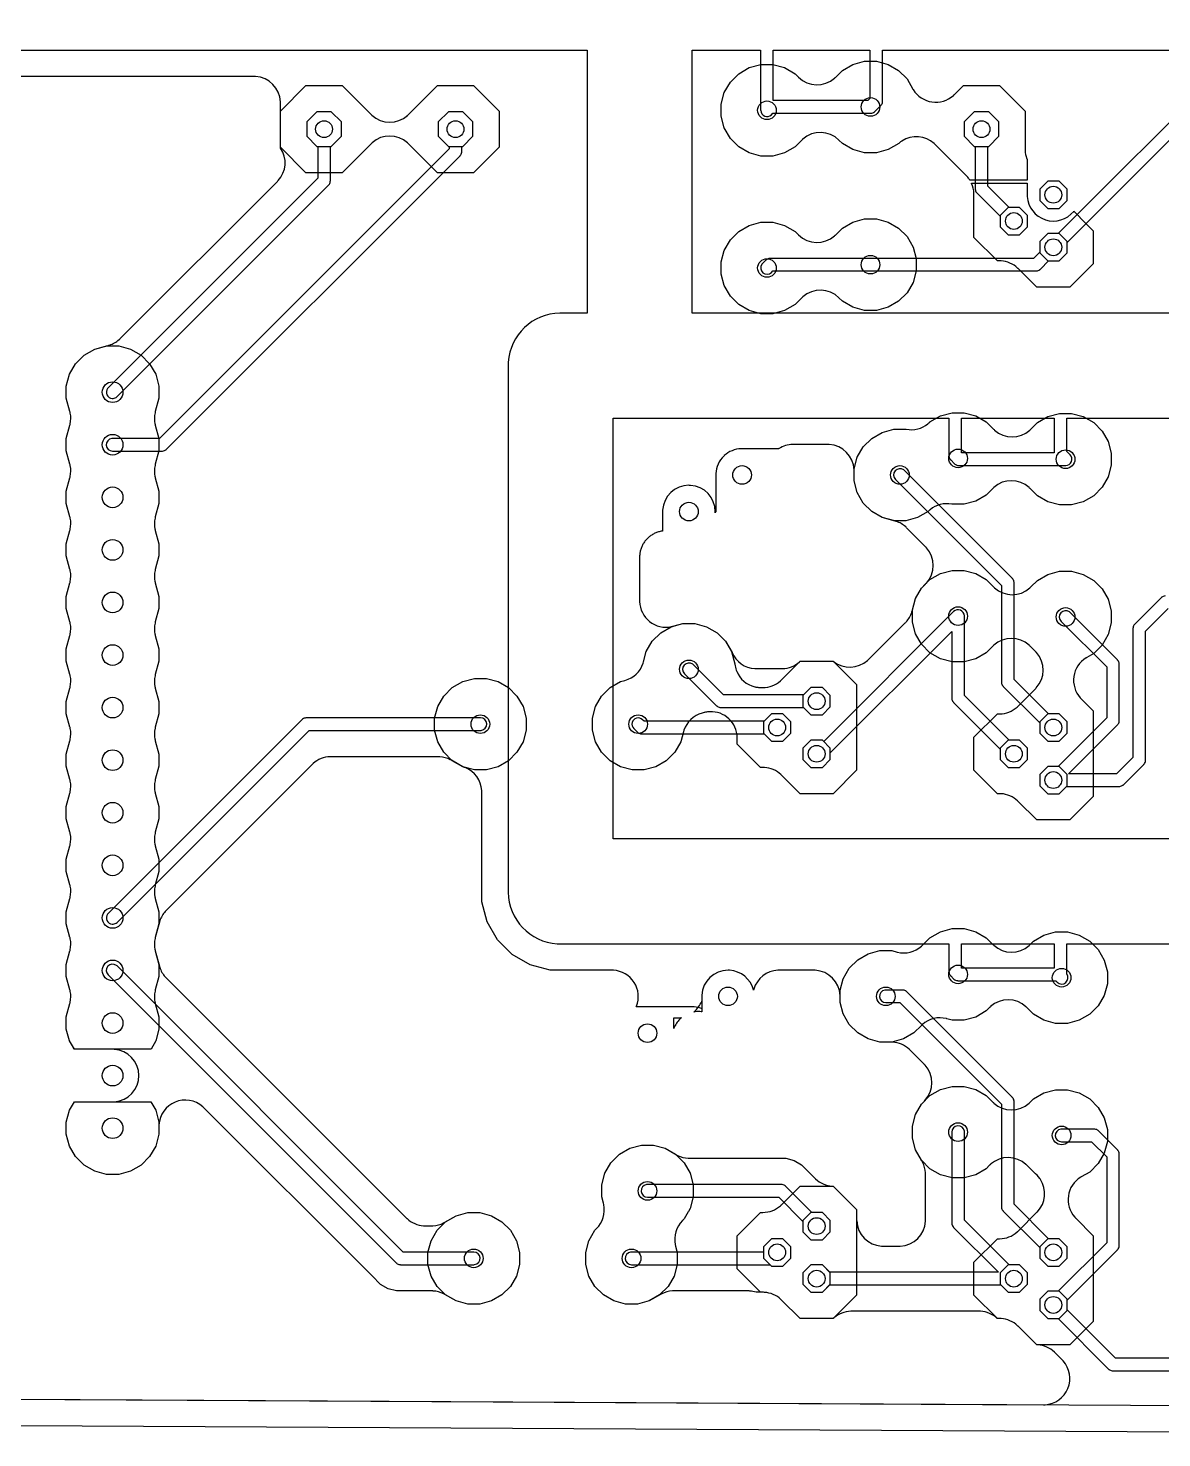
# Model space of a CAD drawing. Header units: millimetres. Extents: x 0 to 184, y -1 to 106.
# Drawn here: x 74.6 to 129.4, y -1 to 67.1 of the extents above; entities that cross this region are included whole.
import ezdxf

# ---------------------------------------------------------------- set-up
doc = ezdxf.new("R2010")
doc.units = ezdxf.units.MM

msp = doc.modelspace()

# ---------------------------------------------------------------- linework, layer by layer
at = {"layer": '16_copper'}
for points in [[(64.77, 66.04), (101.6, 66.04), (101.6, 53.34), (100.33, 53.34), (100.309, 53.339), (100.288, 53.34, 0.390218), (97.796, 50.968), (97.795, 50.94, 0.010987), (97.791, 50.828), (97.79, 50.8), (97.79, 25.4), (97.791, 25.379), (97.79, 25.358, 0.390218), (100.162, 22.866), (100.19, 22.865, 0.010987), (100.302, 22.861), (100.33, 22.86), (119.075, 22.86), (119.075, 21.53), (119.076, 21.518), (119.076, 21.506, 0.144215), (119.138, 21.345), (119.145, 21.337, 0.015626), (119.157, 21.323), (119.164, 21.314), (119.304, 21.174), (119.314, 21.167), (119.322, 21.158, 0.144213), (119.479, 21.088), (119.49, 21.087, 0.015609), (119.509, 21.086), (119.52, 21.085), (124.234, 21.085), (124.304, 21.014, 0.928408), (124.765, 21.411), (124.765, 22.86), (172.72, 22.86)], [(175.26, 53.34), (106.68, 53.34), (106.68, 66.04), (109.985, 66.04), (109.985, 63.14), (109.986, 63.129, 0.654877), (110.506, 62.924), (110.576, 62.995), (115.29, 62.995), (115.302, 62.996), (115.314, 62.996, 0.144215), (115.475, 63.058), (115.483, 63.065, 0.015626), (115.497, 63.077), (115.506, 63.084), (115.786, 63.364), (115.793, 63.374), (115.802, 63.382, 0.144213), (115.872, 63.539), (115.873, 63.55, 0.015609), (115.874, 63.569), (115.875, 63.58), (115.875, 66.04), (147.32, 66.04)], [(2.533, 1.256), (123.642, 0.598), (123.681, 0.6), (123.72, 0.6, 0.628682), (124.594, 2.716), (124.59, 2.72), (124.587, 2.724), (124.577, 2.735), (124.546, 2.766), (124.195, 3.118), (124.182, 3.13), (124.169, 3.143, 0.177209), (123.367, 3.488), (123.331, 3.489), (123.321, 3.489), (122.422, 4.388), (122.409, 4.4), (122.396, 4.413, 0.177209), (121.594, 4.758), (121.558, 4.759), (121.542, 4.759), (121.534, 4.759), (121.524, 4.76), (121.415, 4.76), (121.405, 4.769, 0.177209), (120.603, 5.113), (120.568, 5.114), (120.551, 5.115), (120.544, 5.115), (120.534, 5.115), (114.371, 5.115), (114.353, 5.115), (114.334, 5.115, 0.177209), (113.524, 4.791), (113.498, 4.767), (113.49, 4.76), (111.89, 4.76), (110.992, 5.658), (110.979, 5.67), (110.966, 5.683, 0.177209), (110.164, 6.028), (110.128, 6.029), (110.112, 6.029), (110.104, 6.029), (110.094, 6.03), (109.795, 6.03), (109.787, 6.032), (109.762, 6.041, 0.059966), (109.463, 6.093), (109.428, 6.094), (109.411, 6.095), (109.404, 6.095), (109.394, 6.095), (105.782, 6.095), (105.752, 6.094), (105.721, 6.094, 0.105623), (105.208, 5.958), (105.194, 5.95), (105.183, 5.945), (105.17, 5.937), (105.147, 5.925), (104.603, 5.611), (104.041, 5.46), (103.459, 5.46), (102.897, 5.611), (102.393, 5.902), (101.982, 6.313), (101.691, 6.817), (101.54, 7.379), (101.54, 7.961), (101.691, 8.523), (101.982, 9.027), (102.063, 9.108, 0.253331), (102.408, 10.267), (102.392, 10.335), (102.31, 10.639), (102.31, 11.221), (102.461, 11.783), (102.752, 12.287), (103.163, 12.698), (103.667, 12.989), (104.229, 13.14), (104.811, 13.14), (105.373, 12.989), (105.917, 12.675), (105.944, 12.661), (105.971, 12.646, 0.105623), (106.483, 12.507), (106.5, 12.506), (106.511, 12.505), (106.526, 12.506), (106.552, 12.505), (111.197, 12.505), (111.598, 12.397), (111.957, 12.19), (112.615, 11.532), (112.628, 11.52), (112.641, 11.507, 0.177209), (113.443, 11.162), (113.479, 11.161), (113.489, 11.161), (114.62, 10.03), (114.62, 9.535), (114.621, 9.508), (114.622, 9.48, 0.385926), (115.821, 8.267), (115.842, 8.266, 0.005348), (115.869, 8.265), (115.89, 8.265), (116.675, 8.265), (116.702, 8.266), (116.73, 8.266, 0.385926), (117.943, 9.465), (117.944, 9.486, 0.005351), (117.945, 9.514), (117.945, 9.535), (117.945, 11.738), (117.944, 11.768), (117.944, 11.799, 0.105623), (117.808, 12.312), (117.8, 12.326), (117.795, 12.337), (117.787, 12.35), (117.775, 12.373), (117.461, 12.917), (117.31, 13.479), (117.31, 14.061), (117.461, 14.623), (117.752, 15.127), (117.881, 15.256), (117.899, 15.276), (117.918, 15.295, 0.385927), (117.929, 17.002), (117.914, 17.017, 0.005315), (117.895, 17.037), (117.881, 17.052), (117.185, 17.748), (117.171, 17.761), (117.158, 17.774, 0.177209), (116.356, 18.118), (116.321, 18.119), (116.304, 18.12), (116.297, 18.12), (116.287, 18.12), (115.739, 18.12), (115.177, 18.271), (114.673, 18.562), (114.262, 18.973), (113.971, 19.477), (113.82, 20.039), (113.82, 20.32), (113.819, 20.347), (113.819, 20.374, 0.385926), (112.62, 21.588), (112.599, 21.589, 0.005348), (112.571, 21.589), (112.55, 21.59), (110.874, 21.59), (110.847, 21.589), (110.819, 21.589, 0.320706), (109.656, 20.679), (109.648, 20.653), (109.644, 20.636), (109.642, 20.628), (109.64, 20.638, 0.326618), (108.48, 21.588), (108.458, 21.589), (108.445, 21.59), (108.445, 21.59), (108.431, 21.589), (108.41, 21.59), (108.41, 21.59, 0.398264), (107.142, 20.39), (107.141, 20.368, 0.005348), (107.141, 20.341), (107.14, 20.32), (107.14, 19.743), (107.124, 19.749, 0.070271), (106.775, 19.818), (106.761, 19.818), (106.752, 19.819), (106.735, 19.819), (106.706, 19.82), (103.972, 19.82), (103.986, 19.851, 0.512438), (102.875, 21.588), (102.865, 21.588), (102.858, 21.589), (102.841, 21.589), (102.806, 21.59), (99.828, 21.59), (98.859, 21.85), (97.991, 22.351), (97.281, 23.061), (96.78, 23.929), (96.52, 24.898), (96.52, 30.199), (96.519, 30.238), (96.518, 30.277, 0.290543), (95.719, 31.379), (95.682, 31.392), (95.645, 31.406), (95.639, 31.408), (95.635, 31.409), (95.62, 31.413), (95.599, 31.42), (95.053, 31.735), (95.026, 31.749), (94.999, 31.764, 0.105623), (94.487, 31.903), (94.47, 31.904), (94.459, 31.905), (94.444, 31.904), (94.418, 31.905), (89.228, 31.905), (89.21, 31.905), (89.191, 31.905, 0.177209), (88.381, 31.581), (88.355, 31.557), (88.343, 31.545), (88.338, 31.54), (88.33, 31.533), (81.276, 24.479), (81.256, 24.457), (81.235, 24.435, 0.105623), (80.968, 23.977), (80.963, 23.961), (80.959, 23.95), (80.955, 23.935), (80.948, 23.91), (80.752, 23.179), (80.745, 23.149), (80.737, 23.12, 0.105623), (80.736, 22.589), (80.74, 22.573), (80.742, 22.561), (80.746, 22.546), (80.752, 22.521), (80.948, 21.79), (80.957, 21.761), (80.965, 21.732, 0.105623), (81.229, 21.271), (81.24, 21.259), (81.248, 21.25), (81.259, 21.239), (81.276, 21.221), (92.88, 9.617), (92.894, 9.604), (92.907, 9.591, 0.177209), (93.709, 9.247), (93.744, 9.246), (93.761, 9.245), (93.768, 9.245), (93.778, 9.245), (94.098, 9.245), (94.128, 9.246), (94.159, 9.246, 0.105623), (94.672, 9.382), (94.686, 9.39), (94.697, 9.395), (94.71, 9.403), (94.733, 9.415), (95.277, 9.729), (95.839, 9.88), (96.421, 9.88), (96.983, 9.729), (97.487, 9.438), (97.898, 9.027), (98.189, 8.523), (98.34, 7.961), (98.34, 7.379), (98.189, 6.817), (97.898, 6.313), (97.487, 5.902), (96.983, 5.611), (96.421, 5.46), (95.839, 5.46), (95.277, 5.611), (94.733, 5.925), (94.706, 5.939), (94.679, 5.954, 0.105623), (94.167, 6.093), (94.15, 6.094), (94.139, 6.095), (94.124, 6.094), (94.098, 6.095), (92.393, 6.095), (91.992, 6.203), (91.633, 6.41), (91.222, 6.821), (83.093, 14.95), (83.067, 14.974), (83.041, 14.999, 0.628681), (80.927, 14.121), (80.927, 14.111), (80.926, 14.104), (80.926, 14.087), (80.925, 14.052), (80.925, 13.666), (80.773, 13.097), (80.479, 12.588), (80.062, 12.171), (79.553, 11.877), (78.984, 11.725), (78.396, 11.725), (77.827, 11.877), (77.318, 12.171), (76.901, 12.588), (76.607, 13.097), (76.455, 13.666), (76.455, 14.254), (76.607, 14.823), (76.842, 15.23), (78.69, 15.23), (78.779, 15.233, 0.939415), (78.76, 17.768), (78.69, 17.77), (76.842, 17.77), (76.607, 18.177), (76.455, 18.746), (76.455, 19.334), (76.628, 19.981), (76.635, 20.011), (76.643, 20.04, 0.105623), (76.644, 20.571), (76.64, 20.587), (76.638, 20.599), (76.634, 20.613), (76.628, 20.639), (76.455, 21.286), (76.455, 21.874), (76.628, 22.521), (76.635, 22.551), (76.643, 22.58, 0.105623), (76.644, 23.111), (76.64, 23.127), (76.638, 23.139), (76.634, 23.153), (76.628, 23.179), (76.455, 23.826), (76.455, 24.414), (76.628, 25.061), (76.635, 25.091), (76.643, 25.12, 0.105623), (76.644, 25.651), (76.64, 25.667), (76.638, 25.679), (76.634, 25.693), (76.628, 25.719), (76.455, 26.366), (76.455, 26.954), (76.628, 27.601), (76.635, 27.631), (76.643, 27.66, 0.105623), (76.644, 28.191), (76.64, 28.207), (76.638, 28.219), (76.634, 28.233), (76.628, 28.259), (76.455, 28.906), (76.455, 29.494), (76.628, 30.141), (76.635, 30.171), (76.643, 30.2, 0.105623), (76.644, 30.731), (76.64, 30.747), (76.638, 30.759), (76.634, 30.773), (76.628, 30.799), (76.455, 31.446), (76.455, 32.034), (76.628, 32.681), (76.635, 32.711), (76.643, 32.74, 0.105623), (76.644, 33.271), (76.64, 33.287), (76.638, 33.299), (76.634, 33.313), (76.628, 33.339), (76.455, 33.986), (76.455, 34.574), (76.628, 35.221), (76.635, 35.251), (76.643, 35.28, 0.105623), (76.644, 35.811), (76.64, 35.827), (76.638, 35.839), (76.634, 35.853), (76.628, 35.879), (76.455, 36.526), (76.455, 37.114), (76.628, 37.761), (76.635, 37.791), (76.643, 37.82, 0.105623), (76.644, 38.351), (76.64, 38.367), (76.638, 38.379), (76.634, 38.393), (76.628, 38.419), (76.455, 39.066), (76.455, 39.654), (76.628, 40.301), (76.635, 40.331), (76.643, 40.36, 0.105623), (76.644, 40.891), (76.64, 40.907), (76.638, 40.919), (76.634, 40.933), (76.628, 40.959), (76.455, 41.606), (76.455, 42.194), (76.628, 42.841), (76.635, 42.871), (76.643, 42.9, 0.105623), (76.644, 43.431), (76.64, 43.447), (76.638, 43.459), (76.634, 43.473), (76.628, 43.499), (76.455, 44.146), (76.455, 44.734), (76.628, 45.381), (76.635, 45.411), (76.643, 45.44, 0.105623), (76.644, 45.971), (76.64, 45.987), (76.638, 45.999), (76.634, 46.013), (76.628, 46.039), (76.455, 46.686), (76.455, 47.274), (76.628, 47.921), (76.635, 47.951), (76.643, 47.98, 0.105623), (76.644, 48.511), (76.64, 48.527), (76.638, 48.539), (76.634, 48.553), (76.628, 48.579), (76.455, 49.226), (76.455, 49.814), (76.607, 50.383), (76.901, 50.892), (77.318, 51.309), (77.827, 51.603), (78.48, 51.778), (78.509, 51.787), (78.538, 51.795, 0.105623), (78.999, 52.059), (79.011, 52.07), (79.02, 52.078), (79.031, 52.089), (79.049, 52.106), (86.648, 59.705), (86.666, 59.725), (86.685, 59.744, 0.346146), (86.805, 61.31), (86.795, 61.324), (86.792, 61.328), (86.792, 63.5), (86.791, 63.527), (86.791, 63.554, 0.385926), (85.591, 64.768), (85.57, 64.769, 0.005348), (85.543, 64.769), (85.522, 64.77), (64.268, 64.77)], [(132.154, 64.986), (124.349, 57.18), (123.846, 57.18), (123.46, 56.794), (123.46, 56.291), (123.154, 55.985), (110.45, 55.985), (110.438, 55.984), (110.426, 55.984, 0.144215), (110.265, 55.922), (110.257, 55.915, 0.015626), (110.243, 55.903), (110.234, 55.896), (110.074, 55.736), (110.046, 55.703, 0.930833), (110.506, 55.304), (110.576, 55.375), (123.28, 55.375), (123.292, 55.376), (123.304, 55.376, 0.144215), (123.465, 55.438), (123.473, 55.445, 0.015626), (123.487, 55.457), (123.496, 55.464), (123.891, 55.86), (124.394, 55.86), (124.78, 56.246), (124.78, 56.749), (132.496, 64.465)], [(175.26, 27.94), (102.87, 27.94), (102.87, 48.26), (119.075, 48.26), (119.075, 46.46), (119.076, 46.448), (119.076, 46.436, 0.144215), (119.138, 46.275), (119.145, 46.267, 0.015626), (119.157, 46.253), (119.164, 46.244), (119.344, 46.064), (119.354, 46.057), (119.362, 46.048, 0.066912), (119.436, 46.002), (119.445, 45.998), (119.454, 45.994, 0.055529), (119.519, 45.978), (119.53, 45.977, 0.015609), (119.549, 45.976), (119.56, 45.975), (124.71, 45.975), (124.721, 45.976, 0.654877), (124.926, 46.496), (124.765, 46.656), (124.765, 48.26), (172.72, 48.26)], [(129.516, 39.674, 0.144215), (129.355, 39.612), (129.347, 39.605, 0.015626), (129.333, 39.593), (129.324, 39.586), (128.054, 38.316), (128.047, 38.306), (128.038, 38.298, 0.144213), (127.968, 38.141), (127.967, 38.13, 0.015609), (127.966, 38.111), (127.965, 38.1), (127.965, 31.876), (127.174, 31.085), (124.856, 31.085), (127.216, 33.444), (127.223, 33.454), (127.232, 33.462, 0.144213), (127.302, 33.619), (127.303, 33.63, 0.015609), (127.304, 33.649), (127.305, 33.66), (127.305, 36.37), (127.304, 36.382), (127.304, 36.394, 0.144215), (127.242, 36.555), (127.235, 36.563, 0.015626), (127.223, 36.577), (127.216, 36.586), (124.926, 38.876), (124.893, 38.904, 0.930833), (124.494, 38.444), (126.695, 36.244), (126.695, 33.786), (124.349, 31.44), (123.846, 31.44), (123.46, 31.054), (123.46, 30.506), (123.846, 30.12), (124.394, 30.12), (124.749, 30.475), (127.3, 30.475), (127.312, 30.476), (127.324, 30.476, 0.144215), (127.485, 30.538), (127.493, 30.545, 0.015626), (127.507, 30.557), (127.516, 30.564), (128.486, 31.534), (128.493, 31.544), (128.502, 31.552, 0.144213), (128.572, 31.709), (128.573, 31.72, 0.015609), (128.574, 31.739), (128.575, 31.75), (128.575, 37.974), (129.666, 39.065)], [(149.054, 2.845), (127.126, 2.845), (124.78, 5.191), (124.78, 5.649), (127.216, 8.084), (127.223, 8.094), (127.232, 8.102, 0.144213), (127.302, 8.259), (127.303, 8.27, 0.015609), (127.304, 8.289), (127.305, 8.3), (127.305, 12.7), (127.304, 12.712), (127.304, 12.724, 0.144215), (127.242, 12.885), (127.235, 12.893, 0.015626), (127.223, 12.907), (127.216, 12.916), (126.306, 13.826), (126.296, 13.833), (126.288, 13.842, 0.144213), (126.131, 13.912), (126.12, 13.913, 0.015609), (126.101, 13.914), (126.09, 13.915), (124.52, 13.915), (124.476, 13.912, 0.930834), (124.52, 13.305), (125.964, 13.305), (126.695, 12.574), (126.695, 8.426), (124.349, 6.08), (123.846, 6.08), (123.46, 5.694), (123.46, 5.146), (123.846, 4.76), (124.349, 4.76), (126.784, 2.324), (126.794, 2.317), (126.802, 2.308, 0.144213), (126.959, 2.238), (126.97, 2.237, 0.015609), (126.989, 2.236), (127, 2.235), (149.18, 2.235)]]:
    msp.add_lwpolyline(points, format="xyb", dxfattribs=at)
for points in [[(110.595, 63.605), (110.595, 66.04), (115.265, 66.04), (115.265, 63.706), (115.164, 63.605)], [(124.78, 58.786), (124.78, 59.334), (124.394, 59.72), (123.846, 59.72), (123.46, 59.334), (123.46, 58.786), (123.846, 58.4), (124.394, 58.4)], [(119.686, 46.585), (119.685, 46.586), (119.685, 48.26), (124.155, 48.26), (124.155, 46.585)], [(119.685, 21.695), (119.685, 22.86), (124.155, 22.86), (124.155, 21.695)]]:
    msp.add_lwpolyline(points, close=True, dxfattribs=at)
for points in [[(78.714, 49.216, 0.178544), (78.906, 49.304), (89.116, 59.514), (89.123, 59.524), (89.132, 59.532, 0.144213), (89.202, 59.689), (89.203, 59.7, 0.015609), (89.204, 59.719), (89.205, 59.73), (89.205, 61.392), (89.247, 61.392), (89.738, 61.883), (89.738, 62.577), (89.247, 63.068), (88.553, 63.068), (88.062, 62.577), (88.062, 61.883), (88.553, 61.392), (88.595, 61.392), (88.595, 59.856), (78.474, 49.736), (78.446, 49.703, 0.595495), (78.67, 49.216)], [(81.092, 46.676), (81.104, 46.676, 0.144215), (81.265, 46.738), (81.273, 46.745, 0.015626), (81.287, 46.757), (81.296, 46.764), (95.466, 60.934), (95.473, 60.944), (95.482, 60.952, 0.144213), (95.552, 61.109), (95.553, 61.12, 0.015609), (95.554, 61.139), (95.555, 61.15), (95.555, 61.392), (95.597, 61.392), (96.088, 61.883), (96.088, 62.577), (95.597, 63.068), (94.903, 63.068), (94.412, 62.577), (94.412, 61.883), (94.903, 61.392), (94.945, 61.392), (94.945, 61.276), (80.954, 47.285), (78.69, 47.285), (78.646, 47.282, 0.930834), (78.69, 46.675), (81.08, 46.675)], [(122.875, 57.516), (122.875, 58.064), (122.489, 58.45), (121.986, 58.45), (120.955, 59.481), (120.955, 61.392), (120.997, 61.392), (121.488, 61.883), (121.488, 62.577), (120.997, 63.068), (120.303, 63.068), (119.812, 62.577), (119.812, 61.883), (120.303, 61.392), (120.345, 61.392), (120.345, 59.355), (120.346, 59.343), (120.346, 59.331, 0.144215), (120.408, 59.17), (120.415, 59.162, 0.015626), (120.427, 59.148), (120.434, 59.139), (121.555, 58.019), (121.555, 57.516), (121.941, 57.13), (122.489, 57.13)], [(111.027, 36.165), (111.046, 36.165, 0.177209), (111.856, 36.489), (111.882, 36.513), (111.89, 36.52), (113.499, 36.52), (113.51, 36.511, 0.365909), (115.149, 36.559), (115.164, 36.573, 0.005348), (115.184, 36.592), (115.199, 36.607), (116.969, 38.377), (116.99, 38.399), (117.011, 38.421, 0.105623), (117.278, 38.879), (117.283, 38.895), (117.287, 38.906), (117.291, 38.921), (117.298, 38.946), (117.461, 39.553), (117.752, 40.057), (117.951, 40.256), (117.969, 40.276), (117.988, 40.295, 0.385926), (117.999, 42.002), (117.984, 42.017, 0.005347), (117.965, 42.037), (117.951, 42.052), (117.033, 42.969), (117.011, 42.99), (116.989, 43.011, 0.105623), (116.531, 43.278), (116.515, 43.283), (116.504, 43.287), (116.489, 43.291), (116.464, 43.298), (115.857, 43.461), (115.353, 43.752), (114.942, 44.163), (114.651, 44.667), (114.5, 45.229), (114.5, 45.72), (114.499, 45.747), (114.499, 45.774, 0.385926), (113.3, 46.988), (113.279, 46.989, 0.005348), (113.251, 46.989), (113.23, 46.99), (111.547, 46.99), (111.538, 46.99), (111.528, 46.99, 0.137494), (110.871, 46.795), (110.863, 46.79), (109.09, 46.79), (109.063, 46.789), (109.036, 46.789, 0.177205), (108.23, 46.454), (108.23, 46.454), (108.23, 46.454, 0.006832), (108.204, 46.43), (108.204, 46.43), (108.204, 46.43, 0.18826), (107.822, 45.589), (107.821, 45.568, 0.005348), (107.821, 45.541), (107.82, 45.52), (107.82, 43.747), (107.814, 43.738), (107.805, 43.722), (107.795, 43.707), (107.79, 43.697), (107.79, 43.75, 0.398257), (106.59, 45.018), (106.568, 45.019), (106.555, 45.019), (106.555, 45.019), (106.541, 45.019), (106.52, 45.02), (106.52, 45.02, 0.398264), (105.252, 43.819), (105.251, 43.798, 0.005348), (105.251, 43.771), (105.25, 43.75), (105.25, 42.809), (105.224, 42.805), (105.179, 42.799, 0.035215), (105.006, 42.754), (104.962, 42.737), (104.924, 42.723), (104.923, 42.723), (104.923, 42.723, 0.017418), (104.843, 42.686), (104.842, 42.686), (104.842, 42.686, 0.017418), (104.764, 42.644), (104.764, 42.643), (104.764, 42.643), (104.723, 42.617), (104.689, 42.596, 0.035215), (104.55, 42.484), (104.516, 42.45), (104.487, 42.422, 0.017541), (104.428, 42.355), (104.428, 42.355), (104.427, 42.355, 0.017418), (104.374, 42.284), (104.374, 42.284), (104.373, 42.284, 0.017418), (104.325, 42.21), (104.325, 42.209), (104.325, 42.209, 0.017541), (104.281, 42.132), (104.261, 42.089), (104.243, 42.052, 0.017541), (104.211, 41.969), (104.211, 41.968), (104.211, 41.968, 0.017418), (104.185, 41.883), (104.185, 41.883), (104.184, 41.883), (104.173, 41.836), (104.164, 41.797, 0.017541), (104.15, 41.709), (104.15, 41.708), (104.15, 41.708, 0.017541), (104.142, 41.619), (104.14, 41.55), (104.14, 39.435), (104.141, 39.42), (104.14, 39.405, 0.468913), (105.671, 38.192), (105.713, 38.202), (105.728, 38.206), (105.733, 38.207), (105.739, 38.208), (106.229, 38.34), (106.811, 38.34), (107.373, 38.189), (107.877, 37.898), (108.288, 37.487), (108.602, 36.944), (108.602, 36.943), (108.604, 36.938, 0.285922), (109.703, 36.167), (109.71, 36.167), (109.714, 36.166), (109.73, 36.166), (109.773, 36.165), (111.009, 36.165)], [(124.78, 33.046), (124.78, 33.594), (124.394, 33.98), (123.891, 33.98), (122.225, 35.646), (122.225, 40.31), (122.224, 40.322), (122.224, 40.334, 0.144215), (122.162, 40.495), (122.155, 40.503, 0.015626), (122.143, 40.517), (122.136, 40.526), (116.926, 45.736), (116.893, 45.764, 0.930833), (116.494, 45.304), (121.615, 40.184), (121.615, 35.52), (121.616, 35.508), (121.616, 35.496, 0.144215), (121.678, 35.335), (121.685, 35.327, 0.015626), (121.697, 35.313), (121.704, 35.304), (123.46, 33.549), (123.46, 33.046), (123.846, 32.66), (124.394, 32.66)], [(113.35, 31.776), (113.35, 32.099), (119.215, 37.964), (119.215, 34.745), (119.216, 34.733), (119.216, 34.721, 0.144215), (119.278, 34.56), (119.285, 34.552, 0.015626), (119.297, 34.538), (119.304, 34.529), (121.555, 32.279), (121.555, 31.776), (121.941, 31.39), (122.489, 31.39), (122.875, 31.776), (122.875, 32.324), (122.489, 32.71), (121.986, 32.71), (119.825, 34.871), (119.825, 38.7), (119.824, 38.711, 0.654877), (119.304, 38.916), (113.031, 32.642), (112.964, 32.71), (112.416, 32.71), (112.03, 32.324), (112.03, 31.776), (112.416, 31.39), (112.964, 31.39)], [(113.35, 34.316), (113.35, 34.864), (112.964, 35.25), (112.416, 35.25), (112.061, 34.895), (108.186, 34.895), (106.736, 36.346), (106.703, 36.374, 0.930833), (106.304, 35.914), (107.844, 34.374), (107.854, 34.367), (107.862, 34.358, 0.144213), (108.019, 34.288), (108.03, 34.287, 0.015609), (108.049, 34.286), (108.06, 34.285), (112.061, 34.285), (112.416, 33.93), (112.964, 33.93)], [(78.714, 23.816, 0.178544), (78.906, 23.904), (88.176, 33.175), (96.45, 33.175), (96.494, 33.178, 0.930834), (96.45, 33.785), (88.05, 33.785), (88.038, 33.784), (88.026, 33.784, 0.144215), (87.865, 33.722), (87.857, 33.715, 0.015626), (87.843, 33.703), (87.834, 33.696), (78.474, 24.336), (78.446, 24.303, 0.595495), (78.67, 23.816)], [(111.445, 33.046), (111.445, 33.594), (111.059, 33.98), (110.511, 33.98), (110.156, 33.625), (104.356, 33.625), (104.286, 33.696, 1), (103.854, 33.264), (104.014, 33.104), (104.024, 33.097), (104.032, 33.088, 0.144213), (104.189, 33.018), (104.2, 33.017, 0.015609), (104.219, 33.016), (104.23, 33.015), (110.156, 33.015), (110.511, 32.66), (111.059, 32.66)], [(96.174, 7.368, 0.930834), (96.13, 7.975), (92.726, 7.975), (78.906, 21.796), (78.873, 21.824, 0.930833), (78.474, 21.364), (92.384, 7.454), (92.394, 7.447), (92.402, 7.438, 0.144213), (92.559, 7.368), (92.57, 7.367, 0.015609), (92.589, 7.366), (92.6, 7.365), (96.13, 7.365)], [(124.78, 7.686), (124.78, 8.234), (124.394, 8.62), (123.891, 8.62), (122.225, 10.286), (122.225, 15.24), (122.224, 15.252), (122.224, 15.264, 0.144215), (122.162, 15.425), (122.155, 15.433, 0.015626), (122.143, 15.447), (122.136, 15.456), (117.046, 20.546), (117.036, 20.553), (117.028, 20.562, 0.144213), (116.871, 20.632), (116.86, 20.633, 0.015609), (116.841, 20.634), (116.83, 20.635), (116.03, 20.635), (115.986, 20.632, 0.930834), (116.03, 20.025), (116.704, 20.025), (121.615, 15.114), (121.615, 10.16), (121.616, 10.148), (121.616, 10.136, 0.144215), (121.678, 9.975), (121.685, 9.967, 0.015626), (121.697, 9.953), (121.704, 9.944), (123.46, 8.189), (123.46, 7.686), (123.846, 7.3), (124.394, 7.3)], [(113.319, 6.385), (121.586, 6.385), (121.941, 6.03), (122.489, 6.03), (122.875, 6.416), (122.875, 6.964), (122.489, 7.35), (121.986, 7.35), (119.825, 9.511), (119.825, 13.77), (119.822, 13.814, 0.930834), (119.215, 13.77), (119.215, 9.385), (119.216, 9.373), (119.216, 9.361, 0.144215), (119.278, 9.2), (119.285, 9.192, 0.015626), (119.297, 9.178), (119.304, 9.169), (121.479, 6.995), (113.319, 6.995), (112.964, 7.35), (112.416, 7.35), (112.03, 6.964), (112.03, 6.416), (112.416, 6.03), (112.964, 6.03)], [(113.35, 8.956), (113.35, 9.504), (112.964, 9.89), (112.461, 9.89), (111.206, 11.146), (111.196, 11.153), (111.188, 11.162, 0.144213), (111.031, 11.232), (111.02, 11.233, 0.015609), (111.001, 11.234), (110.99, 11.235), (104.52, 11.235), (104.476, 11.232, 0.930834), (104.52, 10.625), (110.864, 10.625), (112.03, 9.459), (112.03, 8.956), (112.416, 8.57), (112.964, 8.57)], [(111.445, 7.686), (111.445, 8.234), (111.059, 8.62), (110.511, 8.62), (110.125, 8.234), (110.125, 7.975), (103.75, 7.975), (103.706, 7.972, 0.930834), (103.75, 7.365), (110.446, 7.365), (110.511, 7.3), (111.059, 7.3)]]:
    msp.add_lwpolyline(points, format="xyb", close=True, dxfattribs=at)
at = {"layer": '1_copper'}
for points in [[(120.088, 59.766), (120.079, 59.779), (120.07, 59.795, 0.035092), (119.96, 59.935), (119.936, 59.961), (119.925, 59.974), (119.92, 59.979), (119.913, 59.986), (118.405, 61.494), (118.385, 61.512), (118.366, 61.531, 0.346146), (116.8, 61.651), (116.786, 61.641), (116.771, 61.631, 0.027754), (116.659, 61.541), (116.652, 61.535), (116.143, 61.241), (115.581, 61.09), (114.999, 61.09), (114.437, 61.241), (113.933, 61.532), (113.768, 61.697, 0.398266), (112.022, 61.745), (112.007, 61.73, 0.005347), (111.987, 61.711), (111.972, 61.697), (111.647, 61.372), (111.143, 61.081), (110.581, 60.93), (109.999, 60.93), (109.437, 61.081), (108.933, 61.372), (108.522, 61.783), (108.231, 62.287), (108.08, 62.849), (108.08, 63.431), (108.231, 63.993), (108.522, 64.497), (108.933, 64.908), (109.437, 65.199), (109.999, 65.35), (110.581, 65.35), (111.143, 65.199), (111.647, 64.908), (111.812, 64.743, 0.398265), (113.558, 64.695), (113.573, 64.71, 0.005349), (113.593, 64.729), (113.608, 64.743), (113.933, 65.068), (114.437, 65.359), (114.999, 65.51), (115.581, 65.51), (116.143, 65.359), (116.647, 65.068), (117.058, 64.657), (117.342, 64.165), (117.35, 64.152), (117.358, 64.139, 0.468914), (119.29, 63.854), (119.321, 63.884), (119.333, 63.894), (119.336, 63.897), (119.34, 63.902), (119.777, 64.338), (121.523, 64.338), (122.758, 63.103), (122.758, 61.244), (122.759, 61.217), (122.759, 61.19, 0.073708), (122.83, 60.825), (122.836, 60.808), (122.846, 60.783), (122.85, 60.772), (122.85, 60.411), (122.85, 60.411), (122.85, 59.766)], [(88.027, 60.122), (86.792, 61.357), (86.792, 63.103), (88.027, 64.338), (89.773, 64.338), (91.177, 62.934), (91.197, 62.916), (91.216, 62.897, 0.385926), (92.923, 62.887), (92.938, 62.901, 0.005348), (92.958, 62.92), (92.973, 62.934), (94.377, 64.338), (96.123, 64.338), (97.358, 63.103), (97.358, 61.357), (96.123, 60.122), (94.377, 60.122), (92.973, 61.526), (92.953, 61.544), (92.934, 61.563, 0.385926), (91.227, 61.573), (91.212, 61.559, 0.005348), (91.192, 61.54), (91.177, 61.526), (89.773, 60.122)], [(123.32, 54.59), (122.422, 55.488), (122.409, 55.5), (122.396, 55.513, 0.177209), (121.594, 55.858), (121.558, 55.859), (121.542, 55.859), (121.534, 55.859), (121.524, 55.86), (121.415, 55.86), (120.285, 56.99), (120.285, 59.088), (120.284, 59.106), (120.284, 59.125, 0.098276), (120.174, 59.607), (120.17, 59.614), (122.85, 59.614), (122.85, 59.06), (122.853, 58.971, 0.678748), (125.103, 58.255), (125.113, 58.269), (125.114, 58.267), (125.128, 58.251), (125.141, 58.234, 0.01754), (125.202, 58.168), (125.223, 58.148), (125.234, 58.136), (125.235, 58.136), (125.242, 58.13), (125.252, 58.12), (125.252, 58.12, 0.012915), (125.301, 58.077), (125.311, 58.07), (125.314, 58.068), (125.318, 58.062), (125.334, 58.042, 0.007033), (125.359, 58.014), (125.383, 57.988), (125.394, 57.976), (125.399, 57.971), (125.406, 57.964), (126.05, 57.32), (126.05, 55.72), (124.92, 54.59)], [(109.999, 53.31), (109.437, 53.461), (108.933, 53.752), (108.522, 54.163), (108.231, 54.667), (108.08, 55.229), (108.08, 55.811), (108.231, 56.373), (108.522, 56.877), (108.933, 57.288), (109.437, 57.579), (109.999, 57.73), (110.581, 57.73), (111.143, 57.579), (111.647, 57.288), (111.812, 57.123, 0.398265), (113.558, 57.075), (113.573, 57.09, 0.005349), (113.593, 57.109), (113.608, 57.123), (113.933, 57.448), (114.437, 57.739), (114.999, 57.89), (115.581, 57.89), (116.143, 57.739), (116.647, 57.448), (117.058, 57.037), (117.349, 56.533), (117.5, 55.971), (117.5, 55.389), (117.349, 54.827), (117.058, 54.323), (116.647, 53.912), (116.143, 53.621), (115.581, 53.47), (114.999, 53.47), (114.437, 53.621), (113.933, 53.912), (113.768, 54.077, 0.398266), (112.022, 54.125), (112.007, 54.11, 0.005347), (111.987, 54.091), (111.972, 54.077), (111.647, 53.752), (111.143, 53.461), (110.581, 53.31)], [(76.607, 18.177), (76.455, 18.746), (76.455, 19.334), (76.628, 19.981), (76.635, 20.011), (76.643, 20.04, 0.105623), (76.644, 20.571), (76.64, 20.587), (76.638, 20.599), (76.634, 20.613), (76.628, 20.639), (76.455, 21.286), (76.455, 21.874), (76.628, 22.521), (76.635, 22.551), (76.643, 22.58, 0.105623), (76.644, 23.111), (76.64, 23.127), (76.638, 23.139), (76.634, 23.153), (76.628, 23.179), (76.455, 23.826), (76.455, 24.414), (76.628, 25.061), (76.635, 25.091), (76.643, 25.12, 0.105623), (76.644, 25.651), (76.64, 25.667), (76.638, 25.679), (76.634, 25.693), (76.628, 25.719), (76.455, 26.366), (76.455, 26.954), (76.628, 27.601), (76.635, 27.631), (76.643, 27.66, 0.105623), (76.644, 28.191), (76.64, 28.207), (76.638, 28.219), (76.634, 28.233), (76.628, 28.259), (76.455, 28.906), (76.455, 29.494), (76.628, 30.141), (76.635, 30.171), (76.643, 30.2, 0.105623), (76.644, 30.731), (76.64, 30.747), (76.638, 30.759), (76.634, 30.773), (76.628, 30.799), (76.455, 31.446), (76.455, 32.034), (76.628, 32.681), (76.635, 32.711), (76.643, 32.74, 0.105623), (76.644, 33.271), (76.64, 33.287), (76.638, 33.299), (76.634, 33.313), (76.628, 33.339), (76.455, 33.986), (76.455, 34.574), (76.628, 35.221), (76.635, 35.251), (76.643, 35.28, 0.105623), (76.644, 35.811), (76.64, 35.827), (76.638, 35.839), (76.634, 35.853), (76.628, 35.879), (76.455, 36.526), (76.455, 37.114), (76.628, 37.761), (76.635, 37.791), (76.643, 37.82, 0.105623), (76.644, 38.351), (76.64, 38.367), (76.638, 38.379), (76.634, 38.393), (76.628, 38.419), (76.455, 39.066), (76.455, 39.654), (76.628, 40.301), (76.635, 40.331), (76.643, 40.36, 0.105623), (76.644, 40.891), (76.64, 40.907), (76.638, 40.919), (76.634, 40.933), (76.628, 40.959), (76.455, 41.606), (76.455, 42.194), (76.628, 42.841), (76.635, 42.871), (76.643, 42.9, 0.105623), (76.644, 43.431), (76.64, 43.447), (76.638, 43.459), (76.634, 43.473), (76.628, 43.499), (76.455, 44.146), (76.455, 44.734), (76.628, 45.381), (76.635, 45.411), (76.643, 45.44, 0.105623), (76.644, 45.971), (76.64, 45.987), (76.638, 45.999), (76.634, 46.013), (76.628, 46.039), (76.455, 46.686), (76.455, 47.274), (76.628, 47.921), (76.635, 47.951), (76.643, 47.98, 0.105623), (76.644, 48.511), (76.64, 48.527), (76.638, 48.539), (76.634, 48.553), (76.628, 48.579), (76.455, 49.226), (76.455, 49.814), (76.607, 50.383), (76.901, 50.892), (77.318, 51.309), (77.827, 51.603), (78.396, 51.755), (78.984, 51.755), (79.553, 51.603), (80.062, 51.309), (80.479, 50.892), (80.773, 50.383), (80.925, 49.814), (80.925, 49.226), (80.752, 48.579), (80.745, 48.549), (80.737, 48.52, 0.105623), (80.736, 47.989), (80.74, 47.973), (80.742, 47.961), (80.746, 47.947), (80.752, 47.921), (80.925, 47.274), (80.925, 46.686), (80.752, 46.039), (80.745, 46.009), (80.737, 45.98, 0.105623), (80.736, 45.449), (80.74, 45.433), (80.742, 45.421), (80.746, 45.407), (80.752, 45.381), (80.925, 44.734), (80.925, 44.146), (80.752, 43.499), (80.745, 43.469), (80.737, 43.44, 0.105623), (80.736, 42.909), (80.74, 42.893), (80.742, 42.881), (80.746, 42.867), (80.752, 42.841), (80.925, 42.194), (80.925, 41.606), (80.752, 40.959), (80.745, 40.929), (80.737, 40.9, 0.105623), (80.736, 40.369), (80.74, 40.353), (80.742, 40.341), (80.746, 40.327), (80.752, 40.301), (80.925, 39.654), (80.925, 39.066), (80.752, 38.419), (80.745, 38.389), (80.737, 38.36, 0.105623), (80.736, 37.829), (80.74, 37.813), (80.742, 37.801), (80.746, 37.787), (80.752, 37.761), (80.925, 37.114), (80.925, 36.526), (80.752, 35.879), (80.745, 35.849), (80.737, 35.82, 0.105623), (80.736, 35.289), (80.74, 35.273), (80.742, 35.261), (80.746, 35.247), (80.752, 35.221), (80.925, 34.574), (80.925, 33.986), (80.752, 33.339), (80.745, 33.309), (80.737, 33.28, 0.105623), (80.736, 32.749), (80.74, 32.733), (80.742, 32.721), (80.746, 32.707), (80.752, 32.681), (80.925, 32.034), (80.925, 31.446), (80.752, 30.799), (80.745, 30.769), (80.737, 30.74, 0.105623), (80.736, 30.209), (80.74, 30.193), (80.742, 30.181), (80.746, 30.167), (80.752, 30.141), (80.925, 29.494), (80.925, 28.906), (80.752, 28.259), (80.745, 28.229), (80.737, 28.2, 0.105623), (80.736, 27.669), (80.74, 27.653), (80.742, 27.641), (80.746, 27.627), (80.752, 27.601), (80.925, 26.954), (80.925, 26.366), (80.752, 25.719), (80.745, 25.689), (80.737, 25.66, 0.105623), (80.736, 25.129), (80.74, 25.113), (80.742, 25.101), (80.746, 25.087), (80.752, 25.061), (80.925, 24.414), (80.925, 23.826), (80.752, 23.179), (80.745, 23.149), (80.737, 23.12, 0.105623), (80.736, 22.589), (80.74, 22.573), (80.742, 22.561), (80.746, 22.547), (80.752, 22.521), (80.925, 21.874), (80.925, 21.286), (80.752, 20.639), (80.745, 20.609), (80.737, 20.58, 0.105623), (80.736, 20.049), (80.74, 20.032), (80.742, 20.021), (80.746, 20.007), (80.752, 19.981), (80.925, 19.334), (80.925, 18.746), (80.773, 18.177), (80.544, 17.78), (76.836, 17.78)], [(116.419, 43.31), (115.857, 43.461), (115.353, 43.752), (114.942, 44.163), (114.651, 44.667), (114.5, 45.229), (114.5, 45.811), (114.651, 46.373), (114.942, 46.877), (115.353, 47.288), (115.857, 47.579), (116.419, 47.73), (117.013, 47.73), (117.013, 47.73, 0.224159), (118.064, 47.998), (118.093, 48.022), (118.098, 48.026), (118.103, 48.031), (118.153, 48.078), (118.163, 48.088), (118.667, 48.379), (119.229, 48.53), (119.811, 48.53), (120.373, 48.379), (120.877, 48.088), (121.237, 47.728), (121.257, 47.71), (121.276, 47.691, 0.385926), (122.983, 47.68), (122.998, 47.695, 0.005347), (123.018, 47.714), (123.033, 47.728), (123.353, 48.048), (123.857, 48.339), (124.419, 48.49), (125.001, 48.49), (125.563, 48.339), (126.067, 48.048), (126.478, 47.637), (126.769, 47.133), (126.92, 46.571), (126.92, 45.989), (126.769, 45.427), (126.478, 44.923), (126.067, 44.512), (125.563, 44.221), (125.001, 44.07), (124.419, 44.07), (123.857, 44.221), (123.353, 44.512), (122.993, 44.872), (122.973, 44.89), (122.954, 44.909, 0.385926), (121.247, 44.92), (121.232, 44.905, 0.005347), (121.212, 44.886), (121.197, 44.872), (120.877, 44.552), (120.373, 44.261), (119.811, 44.11), (119.217, 44.11), (119.217, 44.11, 0.224179), (118.166, 43.842), (118.137, 43.818), (118.132, 43.814), (118.127, 43.809), (118.077, 43.762), (118.067, 43.752), (117.563, 43.461), (117.001, 43.31)], [(123.32, 28.85), (122.422, 29.748), (122.409, 29.76), (122.396, 29.773, 0.177209), (121.594, 30.118), (121.558, 30.119), (121.542, 30.119), (121.534, 30.119), (121.524, 30.12), (121.415, 30.12), (120.285, 31.25), (120.285, 32.85), (121.415, 33.98), (121.524, 33.98, 0.184718), (122.372, 34.305), (122.398, 34.329), (122.41, 34.34), (122.415, 34.345), (122.422, 34.352), (123.259, 35.189), (123.278, 35.209), (123.297, 35.229, 0.385926), (123.307, 36.935), (123.293, 36.95, 0.00535), (123.274, 36.97), (123.259, 36.985), (122.993, 37.252), (122.973, 37.27), (122.954, 37.289, 0.385926), (121.247, 37.3), (121.232, 37.285, 0.005348), (121.212, 37.266), (121.197, 37.252), (120.877, 36.932), (120.373, 36.641), (119.811, 36.49), (119.229, 36.49), (118.667, 36.641), (118.163, 36.932), (117.752, 37.343), (117.461, 37.847), (117.31, 38.409), (117.31, 38.991), (117.461, 39.553), (117.752, 40.057), (118.163, 40.468), (118.667, 40.759), (119.229, 40.91), (119.811, 40.91), (120.373, 40.759), (120.877, 40.468), (121.237, 40.108), (121.257, 40.09), (121.276, 40.071, 0.385926), (122.983, 40.06), (122.998, 40.075, 0.005349), (123.018, 40.094), (123.033, 40.108), (123.353, 40.428), (123.857, 40.719), (124.419, 40.87), (125.001, 40.87), (125.563, 40.719), (126.067, 40.428), (126.478, 40.017), (126.769, 39.513), (126.92, 38.951), (126.92, 38.369), (126.769, 37.807), (126.478, 37.303), (126.067, 36.892), (125.732, 36.699), (125.719, 36.691), (125.706, 36.683, 0.468914), (125.421, 34.751), (125.451, 34.72), (125.462, 34.708), (125.465, 34.705), (125.469, 34.701), (126.05, 34.12), (126.05, 29.98), (124.92, 28.85)], [(111.89, 30.12), (110.992, 31.018), (110.979, 31.03), (110.966, 31.043, 0.177209), (110.164, 31.388), (110.128, 31.389), (110.112, 31.389), (110.104, 31.389), (110.094, 31.39), (109.985, 31.39), (108.855, 32.52), (108.855, 32.813), (108.854, 32.828), (108.854, 32.843, 0.419741), (107.53, 34.082), (107.515, 34.08), (107.5, 34.08, 0.034535), (107.324, 34.056), (107.281, 34.046), (107.266, 34.042), (107.262, 34.041), (107.256, 34.039), (107.158, 34.013, 0.253332), (106.28, 33.182), (106.26, 33.115), (106.129, 32.627), (105.838, 32.123), (105.427, 31.712), (104.923, 31.421), (104.361, 31.27), (103.779, 31.27), (103.217, 31.421), (102.713, 31.712), (102.302, 32.123), (102.011, 32.627), (101.86, 33.189), (101.86, 33.771), (102.011, 34.333), (102.302, 34.837), (102.713, 35.248), (103.217, 35.539), (103.432, 35.597, 0.25333), (104.31, 36.428), (104.33, 36.495), (104.461, 36.983), (104.752, 37.487), (105.163, 37.898), (105.667, 38.189), (106.229, 38.34), (106.811, 38.34), (107.373, 38.189), (107.877, 37.898), (108.288, 37.487), (108.579, 36.983), (108.736, 36.396), (108.738, 36.377, 0.058657), (108.807, 36.084), (108.817, 36.059), (108.827, 36.033, 0.239264), (109.701, 35.286), (109.727, 35.281), (109.754, 35.274, 0.034585), (109.93, 35.252), (109.951, 35.252, 0.005307), (109.979, 35.251), (110, 35.25), (110.094, 35.25, 0.184718), (110.942, 35.575), (110.968, 35.599), (110.98, 35.61), (110.985, 35.615), (110.992, 35.622), (111.89, 36.52), (113.49, 36.52), (114.62, 35.39), (114.62, 31.25), (113.49, 30.12)], [(115.739, 18.12), (115.177, 18.271), (114.673, 18.562), (114.262, 18.973), (113.971, 19.477), (113.82, 20.039), (113.82, 20.621), (113.971, 21.183), (114.262, 21.687), (114.673, 22.098), (115.177, 22.389), (115.739, 22.54), (116.321, 22.54), (116.578, 22.471), (116.584, 22.469), (116.59, 22.468, 0.2506), (117.754, 22.752), (117.805, 22.8), (118.163, 23.158), (118.667, 23.449), (119.229, 23.6), (119.811, 23.6), (120.373, 23.449), (120.877, 23.158), (121.202, 22.833), (121.222, 22.815), (121.241, 22.796, 0.385927), (122.948, 22.785), (122.963, 22.8, 0.005338), (122.983, 22.819), (122.998, 22.833), (123.163, 22.998), (123.667, 23.289), (124.229, 23.44), (124.811, 23.44), (125.373, 23.289), (125.877, 22.998), (126.288, 22.587), (126.579, 22.083), (126.73, 21.521), (126.73, 20.939), (126.579, 20.377), (126.288, 19.873), (125.877, 19.462), (125.373, 19.171), (124.811, 19.02), (124.229, 19.02), (123.667, 19.171), (123.163, 19.462), (122.838, 19.787), (122.818, 19.805), (122.799, 19.824, 0.385926), (121.092, 19.835), (121.077, 19.82, 0.005347), (121.057, 19.801), (121.042, 19.787), (120.877, 19.622), (120.373, 19.331), (119.811, 19.18), (119.229, 19.18), (118.972, 19.249), (118.966, 19.251), (118.96, 19.252, 0.2506), (117.796, 18.968), (117.745, 18.92), (117.387, 18.562), (116.883, 18.271), (116.321, 18.12)], [(106.776, 19.587, 0.123392), (107.137, 20.088), (107.14, 20.097), (107.14, 19.583), (107.133, 19.583), (107.116, 19.586, 0.058019), (106.822, 19.584), (106.795, 19.581, -0.005432), (106.763, 19.576)], [(105.79, 19.297), (105.797, 19.297), (105.814, 19.294, 0.063368), (106.135, 19.299), (106.152, 19.302, 0.000082), (106.154, 19.293), (106.141, 19.282), (106.127, 19.27), (106.108, 19.252), (106.088, 19.234, 0.105623), (105.793, 18.792), (105.79, 18.783)], [(123.32, 3.49), (122.422, 4.388), (122.409, 4.4), (122.396, 4.413, 0.177209), (121.594, 4.758), (121.558, 4.759), (121.542, 4.759), (121.534, 4.759), (121.524, 4.76), (121.415, 4.76), (120.285, 5.89), (120.285, 7.49), (121.415, 8.62), (121.524, 8.62, 0.184718), (122.372, 8.945), (122.398, 8.969), (122.41, 8.98), (122.415, 8.985), (122.422, 8.992), (123.33, 9.9), (123.34, 9.911), (123.351, 9.921, 0.346147), (123.5, 11.485), (123.483, 11.509), (123.467, 11.533, 0.078168), (123.187, 11.818), (122.838, 12.167), (122.818, 12.185), (122.799, 12.204, 0.385926), (121.092, 12.215), (121.077, 12.2, 0.005347), (121.057, 12.181), (121.042, 12.167), (120.877, 12.002), (120.373, 11.711), (119.811, 11.56), (119.229, 11.56), (118.667, 11.711), (118.163, 12.002), (117.752, 12.413), (117.461, 12.917), (117.31, 13.479), (117.31, 14.061), (117.461, 14.623), (117.752, 15.127), (118.163, 15.538), (118.667, 15.829), (119.229, 15.98), (119.811, 15.98), (120.373, 15.829), (120.877, 15.538), (121.202, 15.213), (121.222, 15.195), (121.241, 15.176, 0.385927), (122.948, 15.165), (122.963, 15.18, 0.005338), (122.983, 15.199), (122.998, 15.213), (123.163, 15.378), (123.667, 15.669), (124.229, 15.82), (124.811, 15.82), (125.373, 15.669), (125.877, 15.378), (126.288, 14.967), (126.579, 14.463), (126.73, 13.901), (126.73, 13.319), (126.579, 12.757), (126.288, 12.253), (125.877, 11.842), (125.466, 11.605), (125.453, 11.597), (125.44, 11.589, 0.468913), (125.155, 9.657), (125.185, 9.626), (125.196, 9.614), (125.199, 9.611), (125.203, 9.607), (126.05, 8.76), (126.05, 4.62), (124.92, 3.49)], [(78.396, 11.725), (77.827, 11.877), (77.318, 12.171), (76.901, 12.588), (76.607, 13.097), (76.455, 13.666), (76.455, 14.254), (76.607, 14.823), (76.842, 15.23), (78.69, 15.23), (78.717, 15.231), (78.744, 15.231, 0.017404), (78.833, 15.238), (78.846, 15.24), (80.532, 15.24), (80.773, 14.823), (80.925, 14.254), (80.925, 13.666), (80.773, 13.097), (80.479, 12.588), (80.062, 12.171), (79.553, 11.877), (78.984, 11.725)], [(103.459, 5.46), (102.897, 5.611), (102.393, 5.902), (101.982, 6.313), (101.691, 6.817), (101.54, 7.379), (101.54, 7.961), (101.691, 8.523), (101.982, 9.027), (102.063, 9.108, 0.253331), (102.408, 10.267), (102.392, 10.335), (102.31, 10.639), (102.31, 11.221), (102.461, 11.783), (102.752, 12.287), (103.163, 12.698), (103.667, 12.989), (104.229, 13.14), (104.811, 13.14), (105.373, 12.989), (105.877, 12.698), (106.288, 12.287), (106.579, 11.783), (106.73, 11.221), (106.73, 10.639), (106.579, 10.077), (106.495, 9.93), (106.491, 9.923), (106.485, 9.913), (106.288, 9.573), (106.207, 9.492, 0.253331), (105.862, 8.333), (105.878, 8.265), (105.96, 7.961), (105.96, 7.379), (105.809, 6.817), (105.518, 6.313), (105.107, 5.902), (104.603, 5.611), (104.041, 5.46)], [(111.89, 4.76), (110.992, 5.658), (110.979, 5.67), (110.966, 5.683, 0.177209), (110.164, 6.028), (110.128, 6.029), (110.112, 6.029), (110.104, 6.029), (110.094, 6.03), (109.985, 6.03), (108.855, 7.16), (108.855, 8.76), (109.985, 9.89), (110.094, 9.89, 0.184718), (110.942, 10.215), (110.968, 10.239), (110.98, 10.25), (110.985, 10.255), (110.992, 10.262), (111.89, 11.16), (113.49, 11.16), (114.62, 10.03), (114.62, 5.89), (113.49, 4.76)]]:
    msp.add_lwpolyline(points, format="xyb", close=True, dxfattribs=at)
for points in [[(89.738, 61.883), (89.738, 62.577), (89.247, 63.068), (88.553, 63.068), (88.062, 62.577), (88.062, 61.883), (88.553, 61.392), (89.247, 61.392)], [(96.088, 61.883), (96.088, 62.577), (95.597, 63.068), (94.903, 63.068), (94.412, 62.577), (94.412, 61.883), (94.903, 61.392), (95.597, 61.392)], [(121.488, 61.883), (121.488, 62.577), (120.997, 63.068), (120.303, 63.068), (119.812, 62.577), (119.812, 61.883), (120.303, 61.392), (120.997, 61.392)], [(122.875, 57.516), (122.875, 58.064), (122.489, 58.45), (121.941, 58.45), (121.555, 58.064), (121.555, 57.516), (121.941, 57.13), (122.489, 57.13)], [(124.78, 56.246), (124.78, 56.794), (124.394, 57.18), (123.846, 57.18), (123.46, 56.794), (123.46, 56.246), (123.846, 55.86), (124.394, 55.86)], [(96.159, 31.27), (95.597, 31.421), (95.093, 31.712), (94.682, 32.123), (94.391, 32.627), (94.24, 33.189), (94.24, 33.771), (94.391, 34.333), (94.682, 34.837), (95.093, 35.248), (95.597, 35.539), (96.159, 35.69), (96.741, 35.69), (97.303, 35.539), (97.807, 35.248), (98.218, 34.837), (98.509, 34.333), (98.66, 33.771), (98.66, 33.189), (98.509, 32.627), (98.218, 32.123), (97.807, 31.712), (97.303, 31.421), (96.741, 31.27)], [(113.35, 34.316), (113.35, 34.864), (112.964, 35.25), (112.416, 35.25), (112.03, 34.864), (112.03, 34.316), (112.416, 33.93), (112.964, 33.93)], [(111.445, 33.046), (111.445, 33.594), (111.059, 33.98), (110.511, 33.98), (110.125, 33.594), (110.125, 33.046), (110.511, 32.66), (111.059, 32.66)], [(124.78, 33.046), (124.78, 33.594), (124.394, 33.98), (123.846, 33.98), (123.46, 33.594), (123.46, 33.046), (123.846, 32.66), (124.394, 32.66)], [(113.35, 31.776), (113.35, 32.324), (112.964, 32.71), (112.416, 32.71), (112.03, 32.324), (112.03, 31.776), (112.416, 31.39), (112.964, 31.39)], [(122.875, 31.776), (122.875, 32.324), (122.489, 32.71), (121.941, 32.71), (121.555, 32.324), (121.555, 31.776), (121.941, 31.39), (122.489, 31.39)], [(124.78, 30.506), (124.78, 31.054), (124.394, 31.44), (123.846, 31.44), (123.46, 31.054), (123.46, 30.506), (123.846, 30.12), (124.394, 30.12)], [(95.839, 5.46), (95.277, 5.611), (94.773, 5.902), (94.362, 6.313), (94.071, 6.817), (93.92, 7.379), (93.92, 7.961), (94.071, 8.523), (94.362, 9.027), (94.773, 9.438), (95.277, 9.729), (95.839, 9.88), (96.421, 9.88), (96.983, 9.729), (97.487, 9.438), (97.898, 9.027), (98.189, 8.523), (98.34, 7.961), (98.34, 7.379), (98.189, 6.817), (97.898, 6.313), (97.487, 5.902), (96.983, 5.611), (96.421, 5.46)], [(113.35, 8.956), (113.35, 9.504), (112.964, 9.89), (112.416, 9.89), (112.03, 9.504), (112.03, 8.956), (112.416, 8.57), (112.964, 8.57)], [(111.445, 7.686), (111.445, 8.234), (111.059, 8.62), (110.511, 8.62), (110.125, 8.234), (110.125, 7.686), (110.511, 7.3), (111.059, 7.3)], [(124.78, 7.686), (124.78, 8.234), (124.394, 8.62), (123.846, 8.62), (123.46, 8.234), (123.46, 7.686), (123.846, 7.3), (124.394, 7.3)], [(113.35, 6.416), (113.35, 6.964), (112.964, 7.35), (112.416, 7.35), (112.03, 6.964), (112.03, 6.416), (112.416, 6.03), (112.964, 6.03)], [(122.875, 6.416), (122.875, 6.964), (122.489, 7.35), (121.941, 7.35), (121.555, 6.964), (121.555, 6.416), (121.941, 6.03), (122.489, 6.03)], [(124.78, 5.146), (124.78, 5.694), (124.394, 6.08), (123.846, 6.08), (123.46, 5.694), (123.46, 5.146), (123.846, 4.76), (124.394, 4.76)]]:
    msp.add_lwpolyline(points, close=True, dxfattribs=at)
msp.add_lwpolyline([(2.533, 1.256), (181.553, 0.284)], dxfattribs=at)
at = {"layer": 'drills_PTH'}
for centre, radius in [((110.29, 63.14), 0.45), ((115.29, 63.3), 0.45), ((88.9, 62.23), 0.406), ((95.25, 62.23), 0.406), ((120.65, 62.23), 0.406), ((124.12, 59.06), 0.406), ((122.215, 57.79), 0.406), ((124.12, 56.52), 0.406), ((110.29, 55.52), 0.45), ((115.29, 55.68), 0.45), ((78.69, 49.52), 0.5), ((78.69, 46.98), 0.5), ((119.52, 46.32), 0.45), ((124.71, 46.28), 0.45), ((109.09, 45.52), 0.45), ((116.71, 45.52), 0.45), ((78.69, 44.44), 0.5), ((106.52, 43.75), 0.45), ((78.69, 41.9), 0.5), ((78.69, 39.36), 0.5), ((119.52, 38.7), 0.45), ((124.71, 38.66), 0.45), ((78.69, 36.82), 0.5), ((106.52, 36.13), 0.45), ((78.69, 34.28), 0.5), ((112.69, 34.59), 0.406), ((96.45, 33.48), 0.45), ((104.07, 33.48), 0.45), ((110.785, 33.32), 0.406), ((124.12, 33.32), 0.406), ((78.69, 31.74), 0.5), ((112.69, 32.05), 0.406), ((122.215, 32.05), 0.406), ((124.12, 30.78), 0.406), ((78.69, 29.2), 0.5), ((78.69, 26.66), 0.5), ((78.69, 24.12), 0.5), ((78.69, 21.58), 0.5), ((119.52, 21.39), 0.45), ((124.52, 21.23), 0.45), ((108.41, 20.33), 0.45), ((116.03, 20.33), 0.45), ((78.69, 19.04), 0.5), ((104.52, 18.55), 0.45), ((78.69, 16.5), 0.5), ((78.69, 13.96), 0.5), ((119.52, 13.77), 0.45), ((124.52, 13.61), 0.45), ((104.52, 10.93), 0.45), ((112.69, 9.23), 0.406), ((110.785, 7.96), 0.406), ((124.12, 7.96), 0.406), ((96.13, 7.67), 0.45), ((103.75, 7.67), 0.45), ((112.69, 6.69), 0.406), ((122.215, 6.69), 0.406), ((124.12, 5.42), 0.406)]:
    msp.add_circle(centre, radius, dxfattribs=at)
at = {"layer": 'outline'}
msp.add_lwpolyline([(0, 0), (184.1, -1), (184.1, 104.62), (0, 105.62), (0, 0)], close=True, dxfattribs=at)

doc.saveas('drawing.dxf')
